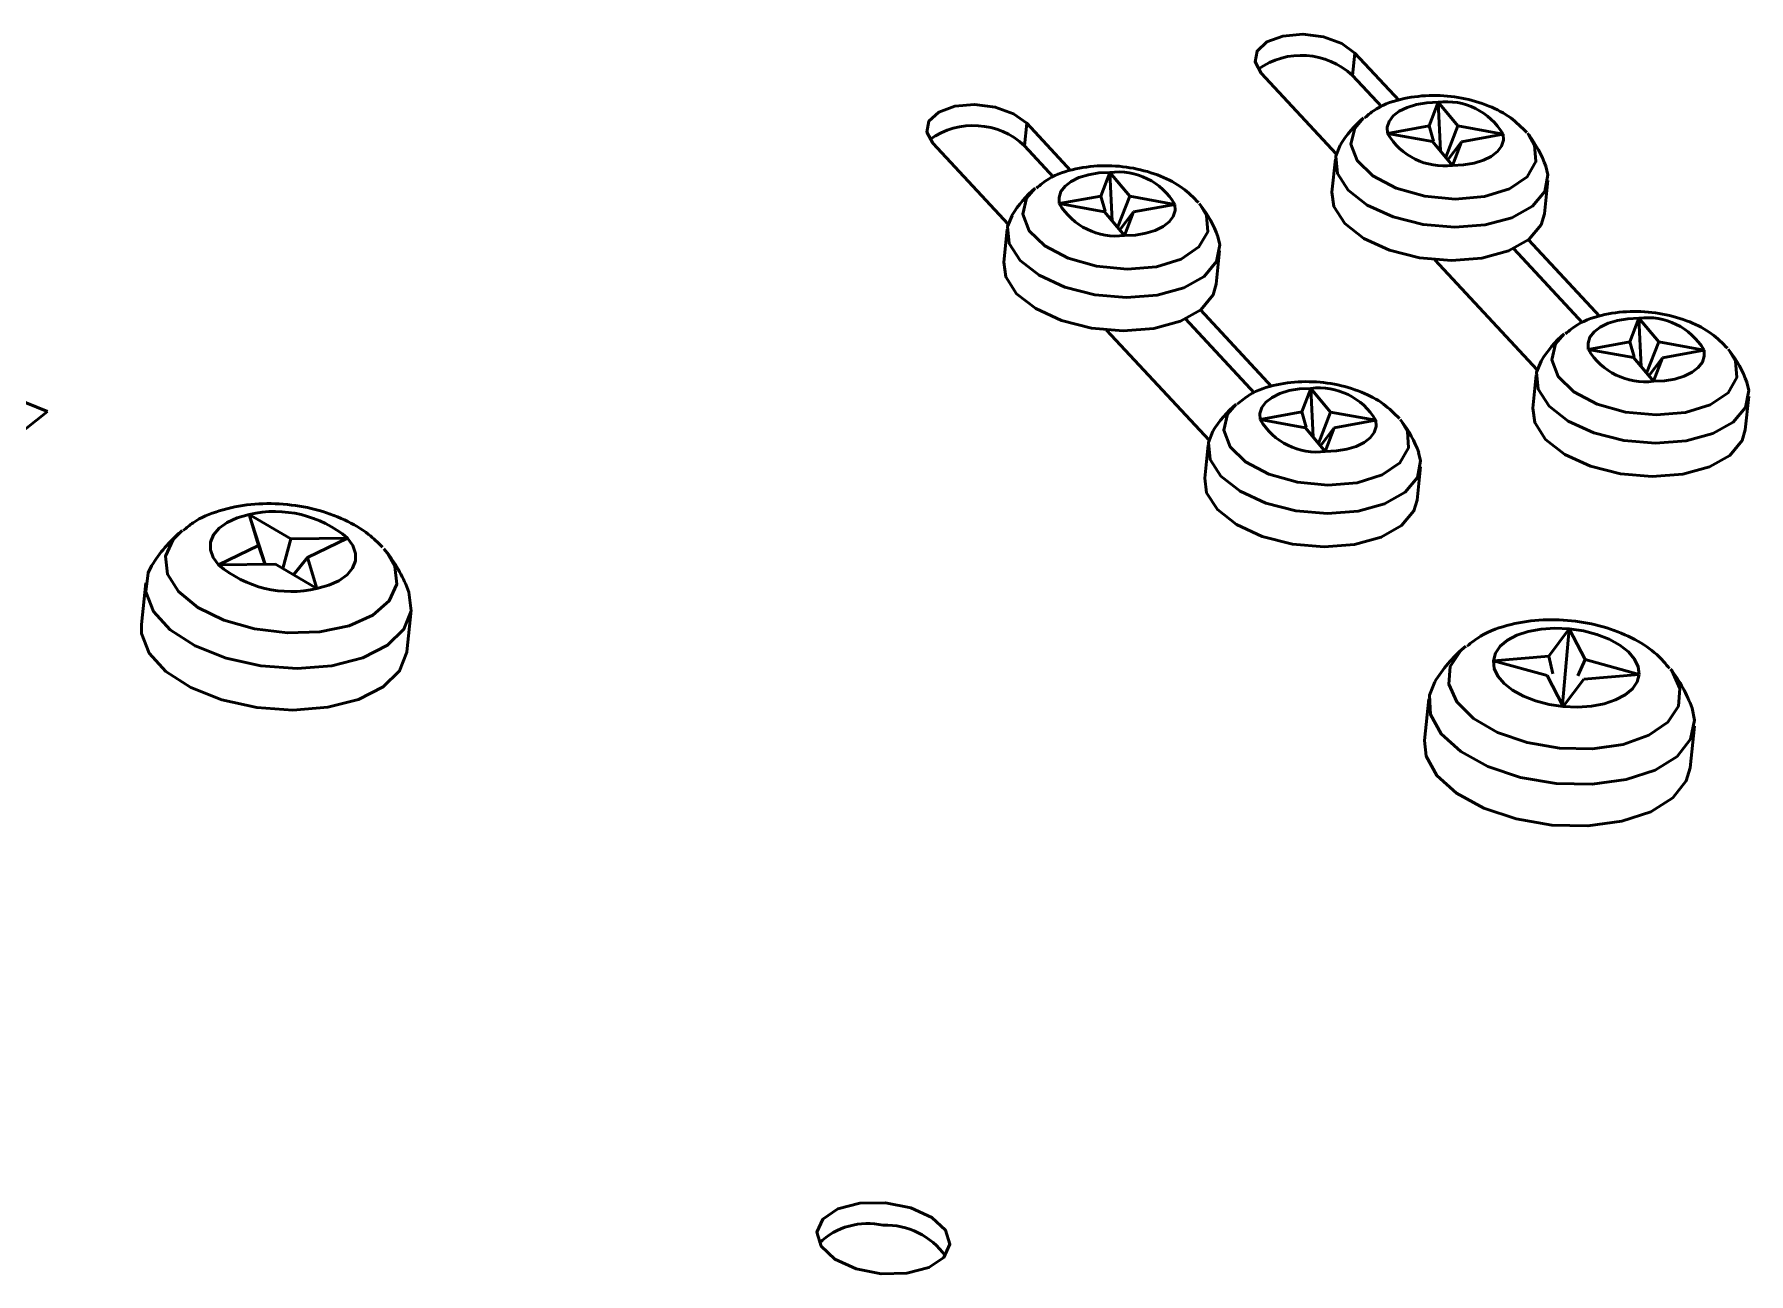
# Model space of a CAD drawing. Header units: millimetres. Extents: x 263 to 2983, y 441 to 2500.
# Drawn here: x 2286.3 to 2350.5, y 1670.5 to 1717 of the extents above; entities that cross this region are included whole.
import ezdxf

# ---------------------------------------------------------------- set-up
doc = ezdxf.new("R2010")
doc.units = ezdxf.units.MM
doc.header["$LTSCALE"] = 0.5
doc.layers.add('BOL', color=7, linetype='Continuous', lineweight=50)

msp = doc.modelspace()

# ---------------------------------------------------------------- linework, layer by layer
at = {"layer": 'BOL'}
for p, q in [((2335.768, 1716.284), (2335.682, 1715.442)), ((2335.768, 1716.284), (2337.423, 1714.504)), ((2335.073, 1712.5), (2332.256, 1715.531)), ((2335.682, 1715.442), (2336.777, 1714.264)), ((2338.548, 1713.555), (2338.886, 1714.439)), ((2338.886, 1714.439), (2338.975, 1712.614)), ((2338.886, 1714.439), (2339.631, 1713.548)), ((2261.39, 1713.165), (2286.784, 1702.841)), ((2323.474, 1713.651), (2323.387, 1712.809)), ((2323.474, 1713.651), (2325.128, 1711.871)), ((2336.99, 1713.269), (2338.548, 1713.555)), ((2338.683, 1712.963), (2336.99, 1713.269)), ((2338.548, 1713.555), (2338.712, 1712.984)), ((2339.631, 1713.548), (2339.171, 1712.379)), ((2339.631, 1713.548), (2341.324, 1713.242)), ((2341.324, 1713.242), (2339.766, 1712.956)), ((2342.283, 1713.213), (2342.231, 1713.277)), ((2322.778, 1709.868), (2319.961, 1712.899)), ((2323.387, 1712.809), (2324.482, 1711.631)), ((2339.427, 1712.073), (2338.683, 1712.963)), ((2339.766, 1712.956), (2339.252, 1712.282)), ((2339.766, 1712.956), (2339.427, 1712.073)), ((2335.039, 1712.318), (2334.911, 1711.07)), ((2326.253, 1710.922), (2326.591, 1711.806)), ((2326.591, 1711.806), (2326.68, 1709.981)), ((2326.591, 1711.806), (2327.336, 1710.915)), ((2342.869, 1710.251), (2342.997, 1711.5)), ((2324.695, 1710.637), (2326.253, 1710.922)), ((2326.388, 1710.331), (2324.695, 1710.637)), ((2326.253, 1710.922), (2326.417, 1710.352)), ((2327.336, 1710.915), (2326.876, 1709.746)), ((2327.336, 1710.915), (2329.029, 1710.609)), ((2329.029, 1710.609), (2327.471, 1710.324)), ((2329.988, 1710.58), (2329.936, 1710.645)), ((2327.133, 1709.44), (2326.388, 1710.331)), ((2327.471, 1710.324), (2326.957, 1709.65)), ((2327.471, 1710.324), (2327.133, 1709.44)), ((2322.745, 1709.685), (2322.616, 1708.437)), ((2342.276, 1709.284), (2344.949, 1706.408)), ((2330.574, 1707.619), (2330.703, 1708.867)), ((2341.72, 1708.947), (2344.303, 1706.168)), ((2342.6, 1704.405), (2338.763, 1708.532)), ((2329.425, 1706.314), (2332.008, 1703.536)), ((2329.981, 1706.651), (2332.655, 1703.775)), ((2346.074, 1705.459), (2346.413, 1706.343)), ((2346.413, 1706.343), (2346.501, 1704.519)), ((2346.413, 1706.343), (2347.157, 1705.453)), ((2330.305, 1701.772), (2326.468, 1705.899)), ((2344.516, 1705.174), (2346.074, 1705.459)), ((2346.074, 1705.459), (2346.238, 1704.889)), ((2347.157, 1705.453), (2346.698, 1704.284)), ((2347.157, 1705.453), (2348.85, 1705.146)), ((2346.209, 1704.868), (2344.516, 1705.174)), ((2346.954, 1703.977), (2346.209, 1704.868)), ((2347.292, 1704.861), (2346.778, 1704.187)), ((2347.292, 1704.861), (2346.954, 1703.977)), ((2348.85, 1705.146), (2347.292, 1704.861)), ((2349.809, 1705.118), (2349.757, 1705.182)), ((2342.566, 1704.222), (2342.437, 1702.974)), ((2333.779, 1702.827), (2334.118, 1703.711)), ((2334.118, 1703.711), (2334.206, 1701.886)), ((2334.118, 1703.711), (2334.862, 1702.82)), ((2286.784, 1702.841), (2256.314, 1678.722)), ((2332.221, 1702.541), (2333.779, 1702.827)), ((2333.779, 1702.827), (2333.943, 1702.256)), ((2334.862, 1702.82), (2334.403, 1701.651)), ((2334.862, 1702.82), (2336.555, 1702.514)), ((2350.395, 1702.156), (2350.524, 1703.404)), ((2333.914, 1702.235), (2332.221, 1702.541)), ((2334.659, 1701.345), (2333.914, 1702.235)), ((2334.998, 1702.228), (2334.483, 1701.554)), ((2334.998, 1702.228), (2334.659, 1701.345)), ((2336.555, 1702.514), (2334.998, 1702.228)), ((2337.514, 1702.485), (2337.462, 1702.549)), ((2330.271, 1701.59), (2330.142, 1700.341)), ((2338.1, 1699.523), (2338.229, 1700.772)), ((2294.691, 1697.818), (2294.345, 1698.987)), ((2294.345, 1698.987), (2294.942, 1697.117)), ((2294.345, 1698.987), (2295.9, 1698.069)), ((2291.828, 1698.382), (2291.776, 1698.339)), ((2293.195, 1697.093), (2294.691, 1697.818)), ((2294.691, 1697.818), (2294.925, 1697.117)), ((2295.9, 1698.069), (2295.61, 1696.954)), ((2295.9, 1698.069), (2298.03, 1698.099)), ((2298.03, 1698.099), (2296.533, 1697.374)), ((2299.519, 1697.543), (2299.391, 1697.695)), ((2295.325, 1697.122), (2293.195, 1697.093)), ((2296.879, 1696.205), (2295.325, 1697.122)), ((2296.533, 1697.374), (2296.005, 1696.721)), ((2296.533, 1697.374), (2296.879, 1696.205)), ((2290.465, 1696.423), (2290.305, 1694.863)), ((2300.252, 1693.84), (2300.413, 1695.401)), ((2343.035, 1693.673), (2343.8, 1694.7)), ((2343.8, 1694.7), (2343.542, 1691.858)), ((2343.8, 1694.7), (2344.398, 1693.543)), ((2339.921, 1694.044), (2339.852, 1693.987)), ((2340.961, 1693.504), (2343.035, 1693.673)), ((2342.979, 1692.945), (2340.961, 1693.504)), ((2343.035, 1693.673), (2343.191, 1693.013)), ((2344.398, 1693.543), (2344.12, 1692.935)), ((2344.398, 1693.543), (2346.416, 1692.985)), ((2343.577, 1691.789), (2342.979, 1692.945)), ((2344.343, 1692.815), (2343.577, 1691.789)), ((2346.416, 1692.985), (2344.343, 1692.815)), ((2338.542, 1692.072), (2338.381, 1690.512)), ((2348.329, 1689.489), (2348.489, 1691.049))]:
    msp.add_line(p, q, dxfattribs=at)
at = {"layer": 'BOL', "flags": 128}
for points in [[(2332.256, 1715.531), (2332.029, 1715.947), (2332.105, 1716.357), (2332.471, 1716.698), (2333.071, 1716.919), (2333.815, 1716.986), (2334.589, 1716.889), (2335.275, 1716.642), (2335.768, 1716.284)], [(2338.886, 1714.439), (2338.469, 1714.419), (2338.078, 1714.354), (2337.728, 1714.247), (2337.433, 1714.102), (2337.205, 1713.924), (2337.052, 1713.721), (2336.979, 1713.5), (2336.99, 1713.269)], [(2319.961, 1712.899), (2319.734, 1713.314), (2319.81, 1713.724), (2320.176, 1714.066), (2320.776, 1714.287), (2321.52, 1714.354), (2322.294, 1714.256), (2322.98, 1714.009), (2323.474, 1713.651)], [(2336.088, 1713.85), (2335.765, 1713.472), (2335.624, 1712.872), (2335.859, 1712.253), (2336.446, 1711.682), (2337.319, 1711.221), (2338.386, 1710.919), (2339.53, 1710.81)], [(2339.427, 1712.073), (2339.845, 1712.093), (2340.236, 1712.157), (2340.586, 1712.264), (2340.88, 1712.409), (2341.109, 1712.587), (2341.262, 1712.79), (2341.335, 1713.011), (2341.324, 1713.242)], [(2339.53, 1710.81), (2340.627, 1710.905), (2341.559, 1711.194), (2342.224, 1711.645), (2342.551, 1712.211), (2342.503, 1712.828), (2342.283, 1713.213)], [(2335.218, 1712.83), (2335.053, 1712.414), (2335.112, 1711.773), (2335.518, 1711.143), (2336.235, 1710.582), (2337.199, 1710.139), (2338.325, 1709.853), (2339.512, 1709.75)], [(2339.512, 1709.75), (2340.656, 1709.838), (2341.654, 1710.111), (2342.418, 1710.543), (2342.88, 1711.097), (2342.999, 1711.722), (2342.927, 1712.038)], [(2323.793, 1711.217), (2323.471, 1710.839), (2323.329, 1710.239), (2323.564, 1709.621), (2324.151, 1709.05), (2325.025, 1708.588), (2326.091, 1708.287), (2327.235, 1708.177)], [(2326.591, 1711.806), (2326.174, 1711.786), (2325.783, 1711.721), (2325.433, 1711.614), (2325.139, 1711.469), (2324.91, 1711.292), (2324.757, 1711.088), (2324.684, 1710.867), (2324.695, 1710.637)], [(2327.133, 1709.44), (2327.55, 1709.46), (2327.941, 1709.525), (2328.291, 1709.632), (2328.585, 1709.777), (2328.814, 1709.954), (2328.967, 1710.157), (2329.04, 1710.379), (2329.029, 1710.609)], [(2327.235, 1708.177), (2328.333, 1708.272), (2329.264, 1708.561), (2329.929, 1709.013), (2330.256, 1709.578), (2330.208, 1710.196), (2329.988, 1710.58)], [(2334.911, 1711.07), (2334.984, 1710.524), (2335.39, 1709.895), (2336.106, 1709.334), (2337.07, 1708.891), (2338.196, 1708.605), (2339.384, 1708.501)], [(2322.923, 1710.198), (2322.759, 1709.781), (2322.817, 1709.14), (2323.223, 1708.511), (2323.94, 1707.95), (2324.904, 1707.506), (2326.03, 1707.22), (2327.217, 1707.117)], [(2339.384, 1708.501), (2340.527, 1708.59), (2341.526, 1708.862), (2342.289, 1709.295), (2342.751, 1709.848), (2342.869, 1710.251)], [(2327.217, 1707.117), (2328.361, 1707.206), (2329.359, 1707.478), (2330.123, 1707.91), (2330.585, 1708.464), (2330.704, 1709.09), (2330.632, 1709.405)], [(2322.616, 1708.437), (2322.689, 1707.892), (2323.095, 1707.262), (2323.811, 1706.701), (2324.776, 1706.258), (2325.901, 1705.972), (2327.089, 1705.869)], [(2327.089, 1705.869), (2328.233, 1705.957), (2329.231, 1706.23), (2329.995, 1706.662), (2330.457, 1707.215), (2330.574, 1707.619)], [(2346.413, 1706.343), (2345.995, 1706.323), (2345.604, 1706.259), (2345.254, 1706.152), (2344.96, 1706.007), (2344.731, 1705.829), (2344.578, 1705.626), (2344.505, 1705.405), (2344.516, 1705.174)], [(2343.614, 1705.755), (2343.292, 1705.376), (2343.15, 1704.777), (2343.385, 1704.158), (2343.972, 1703.587), (2344.846, 1703.126), (2345.912, 1702.824), (2347.056, 1702.715)], [(2346.954, 1703.977), (2347.371, 1703.997), (2347.762, 1704.062), (2348.112, 1704.169), (2348.407, 1704.314), (2348.635, 1704.492), (2348.788, 1704.695), (2348.861, 1704.916), (2348.85, 1705.146)], [(2347.056, 1702.715), (2348.154, 1702.81), (2349.085, 1703.099), (2349.75, 1703.55), (2350.077, 1704.115), (2350.029, 1704.733), (2349.809, 1705.118)], [(2342.744, 1704.735), (2342.58, 1704.318), (2342.638, 1703.677), (2343.044, 1703.048), (2343.761, 1702.487), (2344.725, 1702.044), (2345.851, 1701.758), (2347.038, 1701.654)], [(2334.118, 1703.711), (2333.7, 1703.691), (2333.309, 1703.626), (2332.96, 1703.519), (2332.665, 1703.374), (2332.436, 1703.196), (2332.283, 1702.993), (2332.21, 1702.772), (2332.221, 1702.541)], [(2347.038, 1701.654), (2348.182, 1701.743), (2349.18, 1702.015), (2349.944, 1702.448), (2350.406, 1703.001), (2350.525, 1703.627), (2350.454, 1703.942)], [(2331.319, 1703.122), (2330.997, 1702.744), (2330.855, 1702.144), (2331.091, 1701.525), (2331.677, 1700.954), (2332.551, 1700.493), (2333.617, 1700.191), (2334.761, 1700.082)], [(2342.437, 1702.974), (2342.51, 1702.429), (2342.916, 1701.8), (2343.633, 1701.239), (2344.597, 1700.795), (2345.723, 1700.509), (2346.91, 1700.406)], [(2334.659, 1701.345), (2335.076, 1701.365), (2335.467, 1701.429), (2335.817, 1701.536), (2336.112, 1701.681), (2336.34, 1701.859), (2336.494, 1702.062), (2336.566, 1702.283), (2336.555, 1702.514)], [(2334.761, 1700.082), (2335.859, 1700.177), (2336.79, 1700.466), (2337.456, 1700.917), (2337.782, 1701.483), (2337.735, 1702.1), (2337.514, 1702.485)], [(2330.449, 1702.102), (2330.285, 1701.686), (2330.343, 1701.044), (2330.749, 1700.415), (2331.466, 1699.854), (2332.43, 1699.411), (2333.556, 1699.125), (2334.743, 1699.022)], [(2346.91, 1700.406), (2348.054, 1700.495), (2349.052, 1700.767), (2349.816, 1701.199), (2350.278, 1701.753), (2350.395, 1702.156)], [(2334.743, 1699.022), (2335.887, 1699.11), (2336.885, 1699.383), (2337.649, 1699.815), (2338.111, 1700.368), (2338.23, 1700.994), (2338.159, 1701.31)], [(2330.142, 1700.341), (2330.215, 1699.796), (2330.621, 1699.167), (2331.338, 1698.606), (2332.302, 1698.163), (2333.428, 1697.877), (2334.615, 1697.773)], [(2294.345, 1698.987), (2293.898, 1698.862), (2293.516, 1698.688), (2293.215, 1698.473), (2293.007, 1698.224), (2292.898, 1697.95), (2292.894, 1697.663), (2292.994, 1697.374), (2293.195, 1697.093)], [(2334.615, 1697.773), (2335.759, 1697.862), (2336.757, 1698.134), (2337.521, 1698.566), (2337.983, 1699.12), (2338.1, 1699.523)], [(2291.776, 1698.339), (2291.493, 1698.044), (2291.209, 1697.418), (2291.277, 1696.75), (2291.689, 1696.093), (2292.414, 1695.502), (2293.392, 1695.023), (2294.544, 1694.696), (2295.777, 1694.547), (2296.99, 1694.588), (2298.086, 1694.816), (2298.976, 1695.212), (2299.587, 1695.745), (2299.871, 1696.371), (2299.803, 1697.039), (2299.519, 1697.543)], [(2296.879, 1696.205), (2297.327, 1696.33), (2297.708, 1696.503), (2298.009, 1696.719), (2298.218, 1696.968), (2298.326, 1697.241), (2298.331, 1697.528), (2298.23, 1697.818), (2298.03, 1698.099)], [(2290.688, 1697.064), (2290.557, 1696.802), (2290.471, 1696.082), (2290.753, 1695.349), (2291.383, 1694.657), (2292.314, 1694.059), (2293.476, 1693.599), (2294.784, 1693.309), (2296.141, 1693.213), (2297.445, 1693.317), (2298.601, 1693.614), (2299.522, 1694.081), (2300.141, 1694.684), (2300.41, 1695.378), (2300.325, 1696.074)], [(2290.305, 1694.863), (2290.311, 1694.521), (2290.593, 1693.788), (2291.223, 1693.097), (2292.153, 1692.499), (2293.316, 1692.038), (2294.624, 1691.749), (2295.98, 1691.653), (2297.285, 1691.757), (2298.441, 1692.053), (2299.362, 1692.52), (2299.98, 1693.123), (2300.25, 1693.817), (2300.252, 1693.84)], [(2343.8, 1694.7), (2343.266, 1694.723), (2342.748, 1694.689), (2342.266, 1694.599), (2341.839, 1694.458), (2341.483, 1694.269), (2341.212, 1694.042), (2341.035, 1693.783), (2340.961, 1693.504)], [(2346.416, 1692.985), (2346.385, 1693.274), (2346.251, 1693.561), (2346.018, 1693.837), (2345.696, 1694.09), (2345.296, 1694.311), (2344.835, 1694.49), (2344.33, 1694.622), (2343.8, 1694.7)], [(2339.852, 1693.987), (2339.739, 1693.883), (2339.342, 1693.283), (2339.291, 1692.623), (2339.591, 1691.956), (2340.217, 1691.337), (2341.119, 1690.816), (2342.223, 1690.435), (2343.439, 1690.224)], [(2340.961, 1693.504), (2340.992, 1693.215), (2341.126, 1692.927), (2341.359, 1692.652), (2341.681, 1692.399), (2342.081, 1692.178), (2342.542, 1691.999), (2343.047, 1691.867), (2343.577, 1691.789)], [(2343.439, 1690.224), (2344.67, 1690.201), (2345.816, 1690.368), (2346.783, 1690.712), (2347.494, 1691.203), (2347.891, 1691.803), (2347.942, 1692.463), (2347.642, 1693.13), (2347.596, 1693.191)], [(2338.764, 1692.713), (2338.564, 1692.215), (2338.601, 1691.485), (2339.003, 1690.76), (2339.74, 1690.094), (2340.756, 1689.537), (2341.977, 1689.13), (2343.313, 1688.904)], [(2343.577, 1691.789), (2344.112, 1691.766), (2344.629, 1691.8), (2345.111, 1691.89), (2345.538, 1692.031), (2345.894, 1692.219), (2346.166, 1692.447), (2346.342, 1692.705), (2346.416, 1692.985)], [(2343.313, 1688.904), (2344.663, 1688.874), (2345.928, 1689.044), (2347.014, 1689.401), (2347.841, 1689.917), (2348.347, 1690.556), (2348.495, 1691.269), (2348.402, 1691.722)], [(2338.381, 1690.512), (2338.441, 1689.924), (2338.843, 1689.199), (2339.579, 1688.534), (2340.596, 1687.977), (2341.817, 1687.57), (2343.152, 1687.343)], [(2343.152, 1687.343), (2344.502, 1687.314), (2345.768, 1687.484), (2346.854, 1687.84), (2347.681, 1688.357), (2348.187, 1688.995), (2348.329, 1689.489)], [(2318.184, 1673.184), (2319.131, 1672.996), (2319.921, 1672.635), (2320.435, 1672.154), (2320.594, 1671.628), (2320.375, 1671.136), (2319.809, 1670.753), (2318.984, 1670.538), (2318.026, 1670.523), (2317.079, 1670.71), (2316.289, 1671.072), (2315.775, 1671.552), (2315.616, 1672.078), (2315.836, 1672.57), (2316.401, 1672.953), (2317.226, 1673.169), (2318.184, 1673.184)]]:
    msp.add_lwpolyline(points, dxfattribs=at)
at = {"layer": 'BOL'}
for centre, radius, start, end in [((2333.771, 1713.404), 2.793, 46.83311, 125.64978), ((2339.195, 1711.987), 2.471, 30.51912, 97.17446), ((2338.882, 1710.583), 4.299, 130.54445, 148.48304), ((2321.476, 1710.772), 2.793, 46.83311, 125.64978), ((2339.119, 1714.524), 2.471, 210.52088, 277.1727), ((2338.882, 1710.583), 4.299, 19.77755, 37.71613), ((2326.9, 1709.354), 2.471, 30.51912, 97.17446), ((2326.587, 1707.951), 4.299, 130.54445, 148.48304), ((2326.824, 1711.892), 2.471, 210.52088, 277.1727), ((2326.587, 1707.951), 4.299, 19.77755, 37.71613), ((2346.721, 1703.892), 2.471, 30.51971, 97.17325), ((2346.408, 1702.488), 4.299, 130.54445, 148.48304), ((2346.645, 1706.429), 2.471, 210.52146, 277.17149), ((2346.408, 1702.488), 4.299, 19.77755, 37.71613), ((2334.426, 1701.259), 2.471, 30.51971, 97.17325), ((2334.114, 1699.855), 4.299, 130.54445, 148.48304), ((2334.35, 1703.796), 2.471, 210.52146, 277.17149), ((2334.114, 1699.855), 4.299, 19.77755, 37.71613), ((2295.3, 1694.861), 4.235, 49.8688, 103.03571), ((2295.269, 1694.255), 5.373, 130.54445, 148.48304), ((2295.924, 1700.331), 4.235, 229.86931, 283.03487), ((2295.269, 1694.255), 5.373, 19.77755, 37.71613), ((2343.345, 1689.904), 5.373, 130.54445, 148.48304), ((2343.345, 1689.904), 5.373, 19.77755, 37.71613), ((2317.52, 1669.786), 2.62, 77.25899, 133.88428), ((2318.197, 1669.625), 2.719, 35.14068, 92.08413)]:
    msp.add_arc(centre, radius, start, end, dxfattribs=at)
for points, knots in [([(2342.206, 1713.308), (2342.016, 1713.499), (2341.614, 1713.902), (2340.781, 1714.333), (2339.78, 1714.628), (2338.674, 1714.729), (2337.575, 1714.603), (2336.697, 1714.32), (2336.278, 1713.972), (2336.133, 1713.851)], [0, 0, 0, 0, 0.127753, 0.270633, 0.425285, 0.581016, 0.740639, 0.91004, 1, 1, 1, 1]), ([(2329.911, 1710.675), (2329.721, 1710.866), (2329.319, 1711.27), (2328.486, 1711.701), (2327.486, 1711.995), (2326.379, 1712.097), (2325.28, 1711.97), (2324.402, 1711.687), (2323.983, 1711.339), (2323.838, 1711.218)], [0, 0, 0, 0, 0.127753, 0.270633, 0.425285, 0.581016, 0.740639, 0.91004, 1, 1, 1, 1]), ([(2349.732, 1705.213), (2349.542, 1705.403), (2349.14, 1705.807), (2348.307, 1706.238), (2347.307, 1706.533), (2346.2, 1706.634), (2345.101, 1706.507), (2344.223, 1706.224), (2343.804, 1705.876), (2343.659, 1705.755)], [0, 0, 0, 0, 0.1277457, 0.270634, 0.4252814, 0.581013, 0.7406374, 0.9100389, 1, 1, 1, 1]), ([(2337.437, 1702.58), (2337.247, 1702.771), (2336.845, 1703.174), (2336.012, 1703.605), (2335.012, 1703.9), (2333.905, 1704.001), (2332.806, 1703.875), (2331.929, 1703.591), (2331.51, 1703.243), (2331.364, 1703.123)], [0, 0, 0, 0, 0.1277457, 0.270634, 0.4252814, 0.581013, 0.7406374, 0.9100389, 1, 1, 1, 1]), ([(2299.335, 1697.762), (2299.167, 1697.926), (2298.756, 1698.329), (2297.915, 1698.817), (2296.828, 1699.206), (2295.62, 1699.404), (2294.379, 1699.397), (2293.234, 1699.157), (2292.379, 1698.818), (2291.994, 1698.483), (2291.875, 1698.379)], [0, 0, 0, 0, 0.091407, 0.224349, 0.365591, 0.508211, 0.652122, 0.800859, 0.938133, 1, 1, 1, 1]), ([(2347.563, 1693.205), (2347.409, 1693.388), (2347.047, 1693.82), (2346.25, 1694.334), (2345.222, 1694.765), (2344.038, 1695.017), (2342.799, 1695.07), (2341.582, 1694.888), (2340.611, 1694.557), (2340.135, 1694.178), (2339.972, 1694.047)], [0, 0, 0, 0, 0.09073, 0.213809, 0.348956, 0.487509, 0.62664, 0.769416, 0.920653, 1, 1, 1, 1])]:
    msp.add_open_spline(points, degree=3, knots=knots, dxfattribs=at)

doc.saveas('drawing.dxf')
